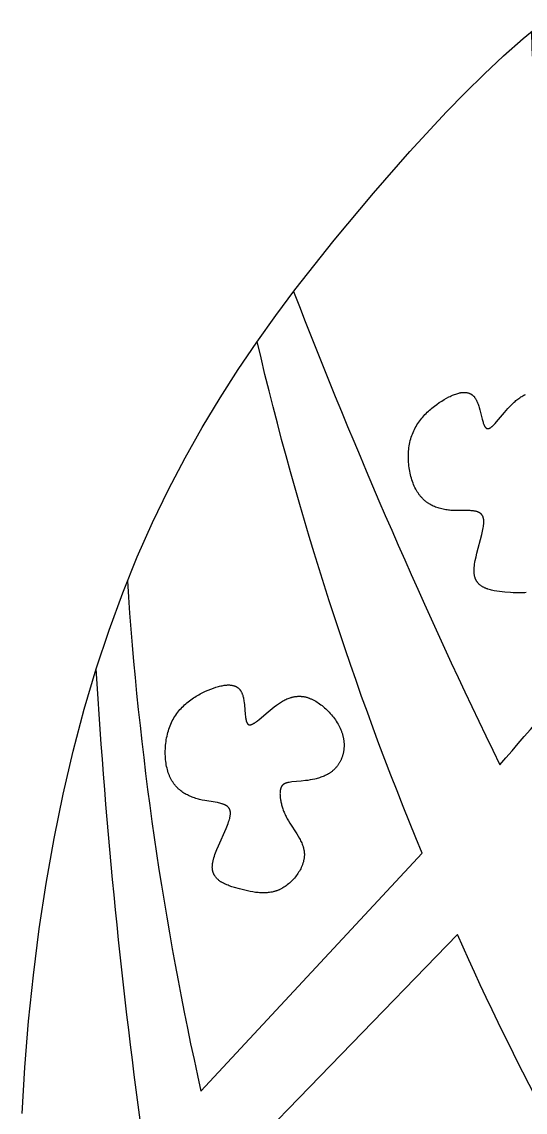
# Model space of a CAD drawing. Extents: x -66 to 16, y -52 to 43.
# Drawn here: x -61.66 to -52.13, y -32.72 to -12.09 of the extents above; entities that cross this region are included whole.
import ezdxf

# ---------------------------------------------------------------- set-up
doc = ezdxf.new("R2010")
doc.units = 0
doc.layers.add('CURVES', color=7, linetype='CONTINUOUS')
doc.layers.add('DEFAULT', color=7, linetype='CONTINUOUS')

msp = doc.modelspace()

# ---------------------------------------------------------------- linework, layer by layer
at = {"layer": 'CURVES'}
msp.add_lwpolyline([(-61.654, -32.745), (-61.603, -31.874), (-61.531, -31), (-61.439, -30.126), (-61.327, -29.255), (-61.195, -28.393), (-61.043, -27.542), (-60.872, -26.706), (-60.683, -25.891), (-60.476, -25.098), (-60.25, -24.333), (-60.007, -23.599), (-59.748, -22.894), (-59.473, -22.217), (-59.184, -21.568), (-58.881, -20.943), (-58.567, -20.343), (-58.242, -19.765), (-57.906, -19.208), (-57.562, -18.671), (-57.21, -18.152), (-56.852, -17.649), (-56.488, -17.161), (-55.749, -16.226), (-55, -15.333), (-54.314, -14.549), (-53.619, -13.796), (-53.265, -13.434), (-52.906, -13.081), (-52.54, -12.74), (-52.167, -12.41), (-51.784, -12.093)], dxfattribs=at)
at = {"layer": 'DEFAULT'}
for points in [[(-56.515, -17.196, 0.02083), (-52.612, -26.148, 0.021642), (-49.072, -21.753, -0.137874), (-52.009, -12.277)], [(-59.66, -22.671, 0.038967), (-58.268, -32.322), (-54.079, -27.823, -0.04124), (-57.204, -18.143)], [(-61.658, -35.795), (-59.34, -33.431, -0.019464), (-60.25, -24.333)]]:
    msp.add_lwpolyline(points, format="xyb", dxfattribs=at)
msp.add_lwpolyline([(-52.111, -22.891), (-52.136, -22.893), (-52.16, -22.895), (-52.185, -22.897), (-52.209, -22.898), (-52.259, -22.898), (-52.31, -22.898), (-52.361, -22.895), (-52.412, -22.892), (-52.515, -22.883), (-52.618, -22.872), (-52.669, -22.865), (-52.719, -22.856), (-52.743, -22.851), (-52.767, -22.846), (-52.79, -22.84), (-52.813, -22.833), (-52.836, -22.826), (-52.847, -22.822), (-52.858, -22.818), (-52.869, -22.814), (-52.879, -22.81), (-52.889, -22.806), (-52.9, -22.801), (-52.91, -22.796), (-52.919, -22.791), (-52.929, -22.786), (-52.939, -22.781), (-52.948, -22.775), (-52.957, -22.769), (-52.966, -22.763), (-52.974, -22.757), (-52.982, -22.75), (-52.991, -22.744), (-52.998, -22.737), (-53.006, -22.73), (-53.013, -22.722), (-53.02, -22.715), (-53.024, -22.711), (-53.027, -22.707), (-53.031, -22.703), (-53.034, -22.699), (-53.037, -22.694), (-53.04, -22.69), (-53.043, -22.686), (-53.046, -22.681), (-53.049, -22.677), (-53.052, -22.673), (-53.055, -22.668), (-53.057, -22.663), (-53.06, -22.659), (-53.062, -22.654), (-53.065, -22.649), (-53.067, -22.644), (-53.069, -22.639), (-53.072, -22.634), (-53.074, -22.629), (-53.076, -22.623), (-53.078, -22.618), (-53.08, -22.613), (-53.081, -22.607), (-53.083, -22.602), (-53.085, -22.596), (-53.086, -22.59), (-53.089, -22.579), (-53.091, -22.567), (-53.094, -22.555), (-53.095, -22.542), (-53.097, -22.529), (-53.098, -22.516), (-53.098, -22.502), (-53.099, -22.488), (-53.099, -22.474), (-53.098, -22.46), (-53.098, -22.445), (-53.097, -22.43), (-53.095, -22.414), (-53.092, -22.383), (-53.088, -22.351), (-53.082, -22.318), (-53.076, -22.284), (-53.062, -22.215), (-53.045, -22.144), (-52.953, -21.793), (-52.938, -21.728), (-52.932, -21.697), (-52.927, -21.667), (-52.922, -21.638), (-52.919, -21.61), (-52.917, -21.597), (-52.916, -21.584), (-52.916, -21.571), (-52.915, -21.559), (-52.915, -21.547), (-52.915, -21.536), (-52.916, -21.524), (-52.916, -21.519), (-52.917, -21.514), (-52.917, -21.508), (-52.918, -21.503), (-52.919, -21.498), (-52.92, -21.493), (-52.921, -21.489), (-52.922, -21.484), (-52.923, -21.479), (-52.924, -21.475), (-52.925, -21.47), (-52.927, -21.466), (-52.928, -21.462), (-52.93, -21.458), (-52.932, -21.454), (-52.933, -21.45), (-52.935, -21.446), (-52.937, -21.442), (-52.939, -21.438), (-52.941, -21.435), (-52.943, -21.431), (-52.945, -21.428), (-52.948, -21.425), (-52.95, -21.421), (-52.953, -21.418), (-52.955, -21.415), (-52.958, -21.412), (-52.96, -21.409), (-52.963, -21.406), (-52.966, -21.403), (-52.969, -21.401), (-52.972, -21.398), (-52.975, -21.396), (-52.978, -21.393), (-52.981, -21.391), (-52.984, -21.388), (-52.988, -21.386), (-52.991, -21.384), (-52.995, -21.382), (-52.998, -21.38), (-53.002, -21.378), (-53.005, -21.376), (-53.009, -21.374), (-53.013, -21.372), (-53.017, -21.37), (-53.02, -21.369), (-53.024, -21.367), (-53.028, -21.366), (-53.037, -21.363), (-53.045, -21.36), (-53.054, -21.357), (-53.062, -21.355), (-53.071, -21.353), (-53.081, -21.351), (-53.09, -21.349), (-53.1, -21.348), (-53.11, -21.346), (-53.13, -21.344), (-53.151, -21.342), (-53.172, -21.341), (-53.194, -21.34), (-53.24, -21.339), (-53.436, -21.34), (-53.486, -21.339), (-53.511, -21.337), (-53.537, -21.336), (-53.562, -21.333), (-53.586, -21.331), (-53.611, -21.327), (-53.636, -21.324), (-53.66, -21.319), (-53.685, -21.315), (-53.709, -21.309), (-53.733, -21.303), (-53.757, -21.297), (-53.78, -21.289), (-53.803, -21.281), (-53.826, -21.273), (-53.849, -21.264), (-53.872, -21.254), (-53.894, -21.243), (-53.915, -21.231), (-53.937, -21.219), (-53.947, -21.213), (-53.958, -21.206), (-53.968, -21.199), (-53.979, -21.192), (-53.989, -21.185), (-53.999, -21.178), (-54.009, -21.17), (-54.019, -21.162), (-54.028, -21.154), (-54.038, -21.146), (-54.047, -21.138), (-54.057, -21.129), (-54.066, -21.12), (-54.075, -21.111), (-54.084, -21.101), (-54.093, -21.092), (-54.102, -21.082), (-54.111, -21.072), (-54.119, -21.061), (-54.128, -21.051), (-54.136, -21.04), (-54.144, -21.029), (-54.152, -21.018), (-54.16, -21.006), (-54.168, -20.994), (-54.175, -20.982), (-54.183, -20.97), (-54.19, -20.957), (-54.204, -20.932), (-54.218, -20.905), (-54.23, -20.877), (-54.243, -20.849), (-54.254, -20.819), (-54.265, -20.79), (-54.275, -20.759), (-54.285, -20.728), (-54.294, -20.696), (-54.302, -20.663), (-54.309, -20.631), (-54.316, -20.597), (-54.322, -20.564), (-54.327, -20.53), (-54.332, -20.496), (-54.335, -20.461), (-54.338, -20.426), (-54.34, -20.392), (-54.341, -20.357), (-54.342, -20.322), (-54.341, -20.287), (-54.34, -20.253), (-54.338, -20.218), (-54.335, -20.184), (-54.331, -20.15), (-54.326, -20.116), (-54.321, -20.082), (-54.314, -20.049), (-54.306, -20.016), (-54.298, -19.984), (-54.288, -19.952), (-54.278, -19.921), (-54.267, -19.891), (-54.254, -19.861), (-54.241, -19.832), (-54.227, -19.803), (-54.212, -19.775), (-54.197, -19.747), (-54.181, -19.72), (-54.164, -19.693), (-54.146, -19.668), (-54.128, -19.642), (-54.109, -19.618), (-54.09, -19.593), (-54.07, -19.57), (-54.05, -19.547), (-54.029, -19.524), (-54.008, -19.502), (-53.986, -19.481), (-53.964, -19.46), (-53.942, -19.44), (-53.92, -19.42), (-53.897, -19.401), (-53.874, -19.382), (-53.851, -19.364), (-53.805, -19.33), (-53.758, -19.297), (-53.712, -19.267), (-53.666, -19.239), (-53.62, -19.213), (-53.576, -19.19), (-53.554, -19.179), (-53.532, -19.169), (-53.51, -19.159), (-53.489, -19.151), (-53.468, -19.142), (-53.447, -19.135), (-53.427, -19.128), (-53.407, -19.122), (-53.387, -19.117), (-53.377, -19.115), (-53.367, -19.113), (-53.358, -19.111), (-53.348, -19.109), (-53.339, -19.108), (-53.329, -19.107), (-53.32, -19.106), (-53.311, -19.105), (-53.302, -19.105), (-53.293, -19.104), (-53.284, -19.104), (-53.275, -19.104), (-53.267, -19.105), (-53.258, -19.105), (-53.25, -19.106), (-53.241, -19.107), (-53.233, -19.109), (-53.225, -19.11), (-53.217, -19.112), (-53.209, -19.114), (-53.201, -19.117), (-53.197, -19.118), (-53.194, -19.119), (-53.19, -19.121), (-53.186, -19.122), (-53.182, -19.124), (-53.179, -19.125), (-53.175, -19.127), (-53.171, -19.129), (-53.168, -19.13), (-53.164, -19.132), (-53.161, -19.134), (-53.157, -19.136), (-53.154, -19.138), (-53.15, -19.14), (-53.147, -19.143), (-53.143, -19.145), (-53.14, -19.147), (-53.137, -19.15), (-53.133, -19.152), (-53.13, -19.155), (-53.127, -19.157), (-53.124, -19.16), (-53.121, -19.163), (-53.118, -19.166), (-53.114, -19.169), (-53.111, -19.172), (-53.108, -19.175), (-53.105, -19.178), (-53.1, -19.184), (-53.094, -19.191), (-53.088, -19.198), (-53.083, -19.206), (-53.078, -19.213), (-53.073, -19.221), (-53.068, -19.23), (-53.063, -19.238), (-53.058, -19.247), (-53.053, -19.256), (-53.049, -19.265), (-53.045, -19.274), (-53.04, -19.284), (-53.032, -19.304), (-53.024, -19.324), (-53.017, -19.345), (-53.01, -19.367), (-53.003, -19.389), (-52.99, -19.433), (-52.946, -19.608), (-52.935, -19.647), (-52.929, -19.665), (-52.924, -19.683), (-52.918, -19.699), (-52.915, -19.707), (-52.912, -19.714), (-52.909, -19.722), (-52.906, -19.729), (-52.903, -19.735), (-52.899, -19.742), (-52.896, -19.747), (-52.894, -19.75), (-52.893, -19.753), (-52.891, -19.756), (-52.889, -19.758), (-52.887, -19.761), (-52.886, -19.763), (-52.884, -19.765), (-52.882, -19.767), (-52.88, -19.77), (-52.878, -19.771), (-52.876, -19.773), (-52.875, -19.774), (-52.874, -19.775), (-52.873, -19.776), (-52.872, -19.777), (-52.871, -19.778), (-52.87, -19.778), (-52.87, -19.779), (-52.869, -19.78), (-52.868, -19.78), (-52.867, -19.781), (-52.865, -19.782), (-52.864, -19.782), (-52.863, -19.783), (-52.862, -19.783), (-52.861, -19.784), (-52.86, -19.784), (-52.859, -19.785), (-52.858, -19.785), (-52.857, -19.786), (-52.856, -19.786), (-52.855, -19.786), (-52.854, -19.787), (-52.853, -19.787), (-52.852, -19.787), (-52.851, -19.788), (-52.85, -19.788), (-52.848, -19.788), (-52.847, -19.788), (-52.846, -19.788), (-52.845, -19.788), (-52.844, -19.789), (-52.843, -19.789), (-52.842, -19.789), (-52.84, -19.789), (-52.839, -19.789), (-52.838, -19.789), (-52.837, -19.789), (-52.836, -19.789), (-52.835, -19.789), (-52.833, -19.788), (-52.832, -19.788), (-52.831, -19.788), (-52.83, -19.788), (-52.829, -19.788), (-52.826, -19.787), (-52.824, -19.787), (-52.821, -19.786), (-52.819, -19.785), (-52.816, -19.785), (-52.814, -19.784), (-52.811, -19.783), (-52.809, -19.782), (-52.806, -19.78), (-52.803, -19.779), (-52.801, -19.778), (-52.798, -19.777), (-52.795, -19.775), (-52.793, -19.773), (-52.79, -19.772), (-52.784, -19.768), (-52.779, -19.765), (-52.773, -19.76), (-52.767, -19.756), (-52.762, -19.751), (-52.756, -19.747), (-52.75, -19.741), (-52.737, -19.73), (-52.725, -19.718), (-52.712, -19.705), (-52.699, -19.692), (-52.672, -19.662), (-52.524, -19.486), (-52.46, -19.411), (-52.427, -19.375), (-52.393, -19.34), (-52.359, -19.307), (-52.342, -19.291), (-52.324, -19.275), (-52.306, -19.26), (-52.288, -19.245), (-52.27, -19.231), (-52.252, -19.217), (-52.233, -19.204), (-52.214, -19.191), (-52.195, -19.18), (-52.175, -19.168), (-52.156, -19.158), (-52.146, -19.153), (-52.136, -19.148), (-52.126, -19.144)], dxfattribs=at)
msp.add_lwpolyline([(-58.243, -26.816), (-58.268, -26.811), (-58.292, -26.805), (-58.317, -26.799), (-58.341, -26.792), (-58.365, -26.785), (-58.388, -26.777), (-58.412, -26.769), (-58.435, -26.76), (-58.458, -26.751), (-58.481, -26.741), (-58.503, -26.731), (-58.525, -26.72), (-58.547, -26.708), (-58.568, -26.696), (-58.589, -26.683), (-58.61, -26.67), (-58.63, -26.656), (-58.649, -26.641), (-58.668, -26.625), (-58.678, -26.617), (-58.687, -26.609), (-58.696, -26.601), (-58.705, -26.592), (-58.714, -26.583), (-58.723, -26.574), (-58.731, -26.565), (-58.74, -26.556), (-58.748, -26.546), (-58.756, -26.537), (-58.764, -26.527), (-58.772, -26.517), (-58.78, -26.506), (-58.787, -26.496), (-58.795, -26.485), (-58.802, -26.474), (-58.809, -26.463), (-58.816, -26.452), (-58.823, -26.44), (-58.829, -26.428), (-58.836, -26.416), (-58.842, -26.404), (-58.848, -26.392), (-58.854, -26.379), (-58.86, -26.366), (-58.865, -26.353), (-58.871, -26.34), (-58.876, -26.326), (-58.885, -26.298), (-58.894, -26.27), (-58.903, -26.24), (-58.91, -26.21), (-58.917, -26.179), (-58.923, -26.148), (-58.928, -26.116), (-58.932, -26.084), (-58.936, -26.051), (-58.939, -26.018), (-58.941, -25.984), (-58.942, -25.95), (-58.942, -25.916), (-58.942, -25.882), (-58.941, -25.847), (-58.939, -25.813), (-58.936, -25.778), (-58.932, -25.743), (-58.928, -25.709), (-58.923, -25.675), (-58.917, -25.64), (-58.91, -25.606), (-58.902, -25.572), (-58.893, -25.539), (-58.884, -25.506), (-58.874, -25.473), (-58.863, -25.441), (-58.851, -25.41), (-58.838, -25.379), (-58.824, -25.348), (-58.81, -25.318), (-58.795, -25.289), (-58.778, -25.261), (-58.761, -25.234), (-58.744, -25.207), (-58.725, -25.181), (-58.706, -25.155), (-58.686, -25.13), (-58.666, -25.106), (-58.645, -25.083), (-58.623, -25.06), (-58.601, -25.038), (-58.579, -25.017), (-58.556, -24.996), (-58.532, -24.976), (-58.508, -24.957), (-58.484, -24.938), (-58.46, -24.92), (-58.435, -24.902), (-58.41, -24.885), (-58.385, -24.869), (-58.36, -24.853), (-58.334, -24.837), (-58.309, -24.823), (-58.283, -24.809), (-58.232, -24.782), (-58.181, -24.758), (-58.13, -24.736), (-58.08, -24.716), (-58.031, -24.697), (-57.983, -24.681), (-57.96, -24.674), (-57.936, -24.668), (-57.914, -24.662), (-57.891, -24.657), (-57.869, -24.652), (-57.847, -24.648), (-57.826, -24.645), (-57.805, -24.642), (-57.785, -24.64), (-57.775, -24.64), (-57.765, -24.639), (-57.755, -24.639), (-57.745, -24.639), (-57.736, -24.639), (-57.726, -24.639), (-57.717, -24.64), (-57.708, -24.641), (-57.699, -24.642), (-57.69, -24.643), (-57.681, -24.644), (-57.673, -24.646), (-57.664, -24.647), (-57.656, -24.649), (-57.648, -24.652), (-57.64, -24.654), (-57.632, -24.657), (-57.624, -24.66), (-57.616, -24.663), (-57.609, -24.666), (-57.602, -24.67), (-57.598, -24.672), (-57.594, -24.673), (-57.591, -24.675), (-57.587, -24.678), (-57.584, -24.68), (-57.581, -24.682), (-57.577, -24.684), (-57.574, -24.686), (-57.571, -24.689), (-57.568, -24.691), (-57.564, -24.694), (-57.561, -24.696), (-57.558, -24.699), (-57.555, -24.701), (-57.552, -24.704), (-57.549, -24.707), (-57.546, -24.71), (-57.543, -24.713), (-57.54, -24.716), (-57.538, -24.719), (-57.535, -24.722), (-57.532, -24.725), (-57.53, -24.728), (-57.527, -24.732), (-57.524, -24.735), (-57.522, -24.739), (-57.519, -24.742), (-57.517, -24.746), (-57.512, -24.753), (-57.508, -24.761), (-57.504, -24.769), (-57.499, -24.777), (-57.495, -24.785), (-57.492, -24.794), (-57.488, -24.803), (-57.485, -24.812), (-57.481, -24.821), (-57.478, -24.831), (-57.475, -24.841), (-57.473, -24.851), (-57.47, -24.861), (-57.465, -24.882), (-57.461, -24.903), (-57.457, -24.925), (-57.453, -24.948), (-57.45, -24.97), (-57.445, -25.016), (-57.429, -25.196), (-57.425, -25.236), (-57.422, -25.255), (-57.42, -25.273), (-57.416, -25.291), (-57.415, -25.299), (-57.413, -25.307), (-57.411, -25.314), (-57.409, -25.322), (-57.407, -25.329), (-57.405, -25.335), (-57.403, -25.342), (-57.401, -25.345), (-57.4, -25.348), (-57.399, -25.351), (-57.398, -25.353), (-57.396, -25.356), (-57.395, -25.359), (-57.394, -25.361), (-57.392, -25.364), (-57.391, -25.366), (-57.389, -25.368), (-57.387, -25.37), (-57.387, -25.372), (-57.386, -25.373), (-57.385, -25.373), (-57.384, -25.374), (-57.383, -25.375), (-57.383, -25.376), (-57.382, -25.377), (-57.381, -25.378), (-57.38, -25.379), (-57.379, -25.38), (-57.378, -25.38), (-57.377, -25.381), (-57.376, -25.382), (-57.375, -25.383), (-57.374, -25.383), (-57.373, -25.384), (-57.373, -25.385), (-57.372, -25.385), (-57.371, -25.386), (-57.37, -25.386), (-57.369, -25.387), (-57.368, -25.387), (-57.367, -25.388), (-57.365, -25.388), (-57.364, -25.389), (-57.363, -25.389), (-57.362, -25.389), (-57.361, -25.39), (-57.36, -25.39), (-57.359, -25.39), (-57.358, -25.391), (-57.357, -25.391), (-57.356, -25.391), (-57.355, -25.392), (-57.353, -25.392), (-57.352, -25.392), (-57.351, -25.392), (-57.35, -25.392), (-57.349, -25.392), (-57.348, -25.392), (-57.346, -25.392), (-57.345, -25.392), (-57.344, -25.392), (-57.343, -25.392), (-57.34, -25.392), (-57.338, -25.392), (-57.335, -25.392), (-57.333, -25.392), (-57.33, -25.391), (-57.327, -25.391), (-57.325, -25.39), (-57.322, -25.39), (-57.319, -25.389), (-57.316, -25.388), (-57.314, -25.387), (-57.311, -25.386), (-57.308, -25.385), (-57.305, -25.384), (-57.302, -25.383), (-57.296, -25.38), (-57.29, -25.378), (-57.284, -25.374), (-57.277, -25.371), (-57.271, -25.367), (-57.264, -25.364), (-57.257, -25.359), (-57.243, -25.35), (-57.229, -25.341), (-57.214, -25.33), (-57.199, -25.319), (-57.168, -25.294), (-56.993, -25.144), (-56.918, -25.081), (-56.88, -25.05), (-56.841, -25.021), (-56.801, -24.994), (-56.782, -24.981), (-56.762, -24.968), (-56.742, -24.956), (-56.722, -24.944), (-56.701, -24.933), (-56.681, -24.923), (-56.66, -24.913), (-56.64, -24.904), (-56.619, -24.895), (-56.598, -24.887), (-56.577, -24.88), (-56.566, -24.877), (-56.555, -24.874), (-56.545, -24.871), (-56.534, -24.868), (-56.523, -24.865), (-56.512, -24.863), (-56.502, -24.861), (-56.491, -24.859), (-56.48, -24.857), (-56.469, -24.856), (-56.458, -24.855), (-56.447, -24.854), (-56.436, -24.853), (-56.425, -24.853), (-56.413, -24.852), (-56.402, -24.852), (-56.391, -24.853), (-56.38, -24.853), (-56.368, -24.854), (-56.357, -24.855), (-56.345, -24.856), (-56.334, -24.857), (-56.322, -24.859), (-56.311, -24.861), (-56.299, -24.864), (-56.288, -24.866), (-56.276, -24.869), (-56.264, -24.872), (-56.252, -24.876), (-56.24, -24.88), (-56.228, -24.884), (-56.217, -24.888), (-56.205, -24.893), (-56.193, -24.898), (-56.18, -24.903), (-56.168, -24.908), (-56.144, -24.92), (-56.12, -24.933), (-56.096, -24.947), (-56.071, -24.962), (-56.047, -24.978), (-56.023, -24.994), (-56, -25.012), (-55.976, -25.03), (-55.953, -25.049), (-55.93, -25.069), (-55.907, -25.09), (-55.884, -25.111), (-55.862, -25.133), (-55.841, -25.155), (-55.82, -25.178), (-55.799, -25.202), (-55.78, -25.226), (-55.76, -25.251), (-55.742, -25.275), (-55.724, -25.301), (-55.706, -25.326), (-55.69, -25.352), (-55.674, -25.378), (-55.66, -25.405), (-55.646, -25.431), (-55.633, -25.458), (-55.621, -25.485), (-55.61, -25.512), (-55.605, -25.525), (-55.6, -25.538), (-55.596, -25.552), (-55.591, -25.565), (-55.587, -25.579), (-55.584, -25.592), (-55.58, -25.606), (-55.577, -25.619), (-55.574, -25.632), (-55.571, -25.646), (-55.569, -25.659), (-55.567, -25.672), (-55.565, -25.686), (-55.563, -25.699), (-55.562, -25.712), (-55.561, -25.725), (-55.56, -25.738), (-55.559, -25.751), (-55.559, -25.764), (-55.559, -25.777), (-55.559, -25.79), (-55.559, -25.803), (-55.56, -25.816), (-55.561, -25.828), (-55.562, -25.841), (-55.563, -25.854), (-55.564, -25.866), (-55.566, -25.879), (-55.568, -25.891), (-55.57, -25.903), (-55.572, -25.915), (-55.575, -25.928), (-55.578, -25.94), (-55.581, -25.952), (-55.584, -25.963), (-55.588, -25.975), (-55.591, -25.987), (-55.595, -25.998), (-55.599, -26.01), (-55.603, -26.021), (-55.608, -26.032), (-55.612, -26.043), (-55.617, -26.054), (-55.622, -26.065), (-55.627, -26.076), (-55.633, -26.086), (-55.639, -26.097), (-55.644, -26.107), (-55.65, -26.117), (-55.656, -26.127), (-55.663, -26.137), (-55.669, -26.147), (-55.676, -26.156), (-55.683, -26.166), (-55.69, -26.175), (-55.697, -26.184), (-55.704, -26.193), (-55.712, -26.202), (-55.72, -26.211), (-55.727, -26.219), (-55.735, -26.227), (-55.744, -26.236), (-55.752, -26.244), (-55.76, -26.251), (-55.769, -26.259), (-55.778, -26.266), (-55.787, -26.273), (-55.796, -26.28), (-55.805, -26.287), (-55.814, -26.294), (-55.824, -26.3), (-55.833, -26.307), (-55.843, -26.313), (-55.853, -26.319), (-55.873, -26.33), (-55.893, -26.341), (-55.914, -26.351), (-55.935, -26.361), (-55.956, -26.37), (-55.978, -26.378), (-56, -26.386), (-56.022, -26.393), (-56.044, -26.4), (-56.067, -26.406), (-56.089, -26.412), (-56.111, -26.418), (-56.156, -26.427), (-56.201, -26.436), (-56.245, -26.443), (-56.288, -26.449), (-56.371, -26.458), (-56.545, -26.474), (-56.573, -26.478), (-56.599, -26.482), (-56.611, -26.484), (-56.623, -26.487), (-56.634, -26.489), (-56.645, -26.492), (-56.65, -26.493), (-56.655, -26.495), (-56.66, -26.497), (-56.665, -26.498), (-56.67, -26.5), (-56.675, -26.502), (-56.679, -26.504), (-56.683, -26.506), (-56.688, -26.508), (-56.692, -26.51), (-56.696, -26.513), (-56.7, -26.515), (-56.704, -26.518), (-56.707, -26.52), (-56.711, -26.523), (-56.714, -26.526), (-56.718, -26.528), (-56.721, -26.531), (-56.723, -26.533), (-56.724, -26.535), (-56.726, -26.536), (-56.727, -26.538), (-56.729, -26.539), (-56.73, -26.541), (-56.732, -26.543), (-56.733, -26.545), (-56.734, -26.546), (-56.736, -26.548), (-56.738, -26.552), (-56.741, -26.556), (-56.743, -26.56), (-56.745, -26.564), (-56.748, -26.568), (-56.75, -26.572), (-56.752, -26.577), (-56.754, -26.581), (-56.755, -26.586), (-56.757, -26.591), (-56.759, -26.596), (-56.76, -26.601), (-56.762, -26.607), (-56.763, -26.612), (-56.764, -26.618), (-56.765, -26.624), (-56.767, -26.63), (-56.767, -26.636), (-56.768, -26.642), (-56.77, -26.656), (-56.771, -26.669), (-56.771, -26.683), (-56.772, -26.698), (-56.771, -26.713), (-56.771, -26.729), (-56.77, -26.745), (-56.768, -26.761), (-56.767, -26.778), (-56.764, -26.795), (-56.762, -26.813), (-56.758, -26.831), (-56.755, -26.849), (-56.751, -26.868), (-56.746, -26.887), (-56.742, -26.906), (-56.736, -26.926), (-56.73, -26.945), (-56.724, -26.965), (-56.717, -26.985), (-56.71, -27.005), (-56.703, -27.025), (-56.694, -27.046), (-56.686, -27.066), (-56.677, -27.087), (-56.667, -27.108), (-56.657, -27.128), (-56.647, -27.149), (-56.636, -27.17), (-56.612, -27.211), (-56.587, -27.252), (-56.453, -27.458), (-56.427, -27.5), (-56.403, -27.543), (-56.392, -27.564), (-56.381, -27.585), (-56.371, -27.607), (-56.361, -27.628), (-56.352, -27.65), (-56.344, -27.672), (-56.34, -27.683), (-56.336, -27.694), (-56.333, -27.705), (-56.33, -27.716), (-56.327, -27.727), (-56.324, -27.739), (-56.322, -27.75), (-56.319, -27.761), (-56.317, -27.772), (-56.316, -27.784), (-56.314, -27.795), (-56.313, -27.807), (-56.312, -27.818), (-56.311, -27.83), (-56.311, -27.841), (-56.311, -27.853), (-56.311, -27.865), (-56.312, -27.876), (-56.313, -27.888), (-56.314, -27.9), (-56.315, -27.912), (-56.317, -27.924), (-56.319, -27.936), (-56.321, -27.947), (-56.324, -27.959), (-56.327, -27.971), (-56.33, -27.983), (-56.333, -27.995), (-56.337, -28.007), (-56.341, -28.019), (-56.345, -28.031), (-56.349, -28.043), (-56.354, -28.055), (-56.358, -28.067), (-56.369, -28.09), (-56.38, -28.114), (-56.392, -28.137), (-56.405, -28.16), (-56.419, -28.183), (-56.433, -28.205), (-56.448, -28.227), (-56.464, -28.249), (-56.481, -28.27), (-56.498, -28.291), (-56.516, -28.311), (-56.534, -28.331), (-56.553, -28.35), (-56.572, -28.369), (-56.592, -28.387), (-56.612, -28.404), (-56.633, -28.42), (-56.654, -28.436), (-56.675, -28.451), (-56.696, -28.465), (-56.718, -28.479), (-56.729, -28.485), (-56.74, -28.491), (-56.751, -28.497), (-56.763, -28.502), (-56.774, -28.508), (-56.785, -28.513), (-56.796, -28.518), (-56.808, -28.522), (-56.819, -28.527), (-56.83, -28.531), (-56.842, -28.535), (-56.853, -28.539), (-56.865, -28.542), (-56.876, -28.545), (-56.888, -28.549), (-56.899, -28.551), (-56.923, -28.557), (-56.946, -28.561), (-56.97, -28.565), (-56.993, -28.567), (-57.017, -28.57), (-57.041, -28.571), (-57.065, -28.572), (-57.089, -28.572), (-57.114, -28.572), (-57.138, -28.571), (-57.162, -28.569), (-57.187, -28.567), (-57.211, -28.565), (-57.236, -28.562), (-57.285, -28.554), (-57.335, -28.545), (-57.385, -28.535), (-57.435, -28.523), (-57.535, -28.498), (-57.635, -28.47), (-57.684, -28.455), (-57.731, -28.438), (-57.755, -28.429), (-57.777, -28.42), (-57.8, -28.41), (-57.821, -28.4), (-57.842, -28.389), (-57.853, -28.384), (-57.863, -28.378), (-57.873, -28.372), (-57.882, -28.367), (-57.892, -28.36), (-57.901, -28.354), (-57.91, -28.348), (-57.919, -28.341), (-57.928, -28.335), (-57.936, -28.328), (-57.944, -28.321), (-57.952, -28.314), (-57.96, -28.306), (-57.968, -28.299), (-57.975, -28.291), (-57.982, -28.283), (-57.988, -28.275), (-57.995, -28.267), (-58.001, -28.258), (-58.006, -28.25), (-58.009, -28.245), (-58.012, -28.241), (-58.014, -28.236), (-58.017, -28.232), (-58.019, -28.227), (-58.022, -28.222), (-58.024, -28.217), (-58.026, -28.213), (-58.028, -28.208), (-58.031, -28.203), (-58.032, -28.198), (-58.034, -28.193), (-58.036, -28.188), (-58.038, -28.183), (-58.039, -28.177), (-58.041, -28.172), (-58.042, -28.167), (-58.044, -28.162), (-58.045, -28.156), (-58.046, -28.151), (-58.047, -28.145), (-58.048, -28.139), (-58.049, -28.134), (-58.05, -28.128), (-58.051, -28.122), (-58.051, -28.116), (-58.052, -28.104), (-58.053, -28.092), (-58.053, -28.08), (-58.052, -28.067), (-58.052, -28.054), (-58.051, -28.041), (-58.049, -28.027), (-58.047, -28.014), (-58.045, -27.999), (-58.042, -27.985), (-58.039, -27.971), (-58.035, -27.956), (-58.032, -27.941), (-58.023, -27.911), (-58.014, -27.88), (-58.003, -27.848), (-57.992, -27.816), (-57.966, -27.75), (-57.938, -27.683), (-57.791, -27.351), (-57.766, -27.289), (-57.754, -27.26), (-57.744, -27.231), (-57.735, -27.203), (-57.727, -27.176), (-57.724, -27.163), (-57.72, -27.151), (-57.718, -27.138), (-57.715, -27.126), (-57.713, -27.115), (-57.712, -27.103), (-57.71, -27.092), (-57.71, -27.087), (-57.709, -27.081), (-57.709, -27.076), (-57.709, -27.071), (-57.709, -27.066), (-57.709, -27.061), (-57.709, -27.056), (-57.71, -27.051), (-57.71, -27.046), (-57.71, -27.042), (-57.711, -27.037), (-57.712, -27.033), (-57.712, -27.028), (-57.713, -27.024), (-57.714, -27.02), (-57.715, -27.015), (-57.717, -27.011), (-57.718, -27.007), (-57.719, -27.003), (-57.721, -27), (-57.722, -26.996), (-57.724, -26.992), (-57.726, -26.988), (-57.727, -26.985), (-57.729, -26.981), (-57.731, -26.978), (-57.733, -26.974), (-57.736, -26.971), (-57.738, -26.968), (-57.74, -26.965), (-57.743, -26.961), (-57.745, -26.958), (-57.748, -26.955), (-57.75, -26.952), (-57.753, -26.949), (-57.756, -26.947), (-57.759, -26.944), (-57.762, -26.941), (-57.765, -26.939), (-57.768, -26.936), (-57.771, -26.933), (-57.774, -26.931), (-57.778, -26.928), (-57.781, -26.926), (-57.785, -26.924), (-57.788, -26.921), (-57.792, -26.919), (-57.796, -26.917), (-57.803, -26.913), (-57.811, -26.909), (-57.819, -26.905), (-57.828, -26.901), (-57.836, -26.898), (-57.845, -26.894), (-57.854, -26.891), (-57.863, -26.888), (-57.873, -26.885), (-57.892, -26.879), (-57.913, -26.874), (-57.934, -26.869), (-57.955, -26.865), (-58, -26.857), (-58.194, -26.826)], close=True, dxfattribs=at)
msp.add_lwpolyline([(-53.414, -29.357), (-57.813, -33.9, 0.05969), (-54.407, -41.74, 0.048291), (-49.411, -36.72, -0.04152)], format="xyb", close=True, dxfattribs=at)

doc.saveas('drawing.dxf')
